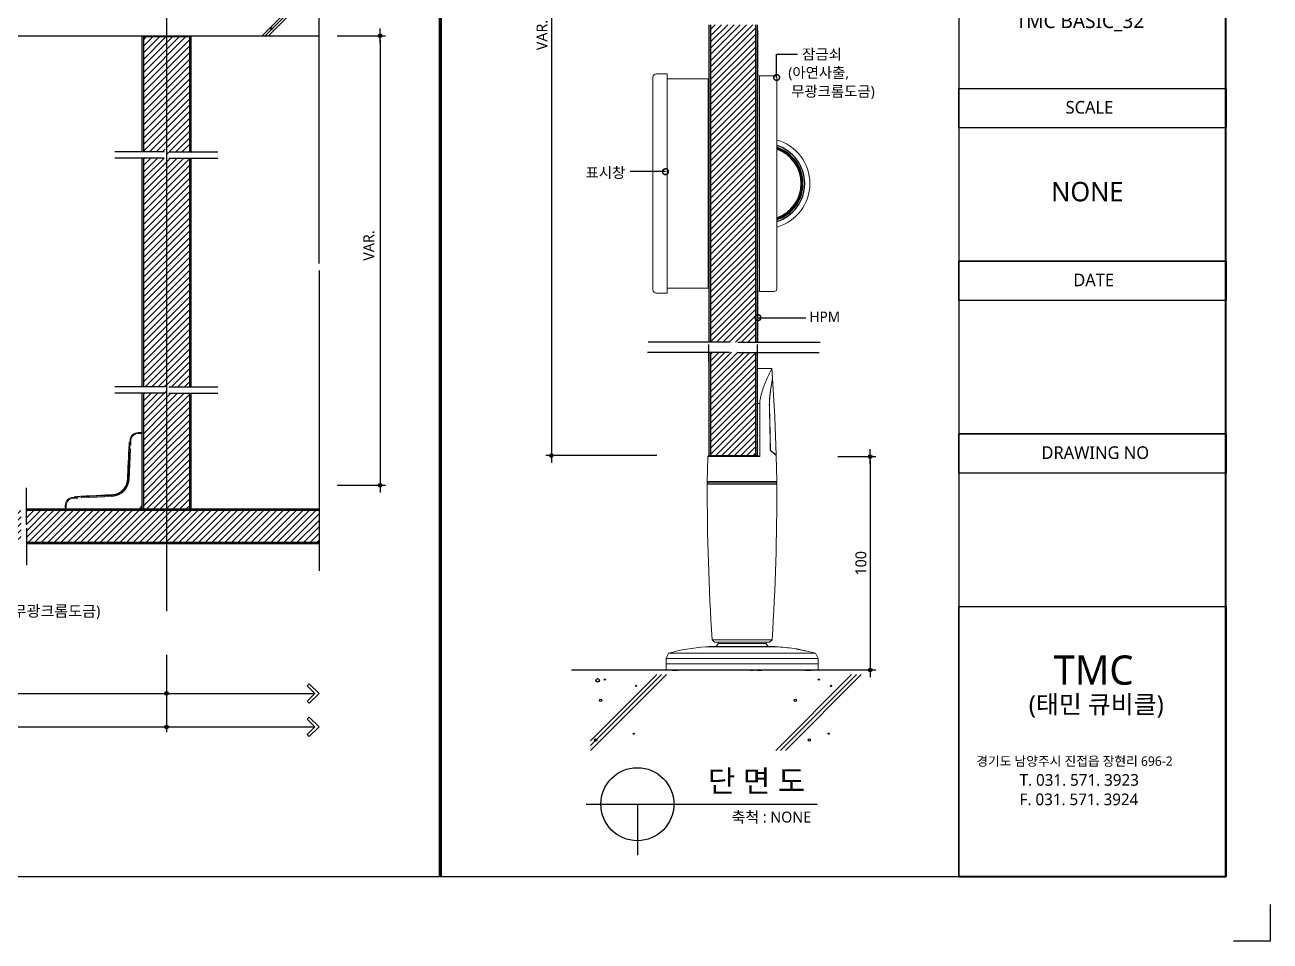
# Model space of a CAD drawing. Extents: x -256 to 8104, y -176 to 5714.
# Drawn here: x 4694 to 8104, y -176 to 2333 of the extents above; entities that cross this region are included whole.
import ezdxf
from ezdxf.enums import TextEntityAlignment as Align

# ---------------------------------------------------------------- set-up
doc = ezdxf.new("R2010")
doc.units = 0
doc.header["$LTSCALE"] = 30
doc.linetypes.add('CEN', pattern=[62, 60, -1, 0, -1])
doc.layers.get('0').update_dxf_attribs({"linetype": 'CONTINUOUS'})
doc.layers.get('DEFPOINTS').update_dxf_attribs({"linetype": 'CONTINUOUS'})
for name, color, linetype in [('C', 2, 'CONTINUOUS'), ('curior-0Line', 252, 'CONTINUOUS'), ('DIM', 7, 'CONTINUOUS'), ('FIN', 5, 'CONTINUOUS'), ('HAT', 8, 'CONTINUOUS'), ('TIT', 3, 'CONTINUOUS'), ('경첩', 4, 'CONTINUOUS'), ('문자', 3, 'CONTINUOUS'), ('잠금쇠(회전형)', 4, 'CONTINUOUS'), ('중심선', 1, 'CEN'), ('치수', 1, 'CONTINUOUS'), ('판넬', 2, 'CONTINUOUS'), ('해치', 8, 'CONTINUOUS')]:
    doc.layers.add(name, color=color, linetype=linetype)
doc.styles.add('돋움', font='malgun.ttf')
doc.dimstyles.new('10', dxfattribs={"dimscale": 10, "dimtxt": 3, "dimasz": 1, "dimexe": 1.5, "dimexo": 2, "dimgap": 1, "dimtad": 1, "dimdec": 0, "dimlunit": 6, "dimtxsty": '돋움', "dimblk": 'DIMDOT', "dimcen": -1, "dimdle": 1.5, "dimclrt": 3, "dimazin": 3, "dimtfac": 1, "dimtdec": 0, "dimtix": 1, "dimtmove": 2, "dimatfit": 3, "dimldrblk": 'DIMDOT', "dimarcsym": 0})
pattern_1 = [(45, (110955.914, -6822.053), (-8.55643, 8.55643), [])]
pattern_2 = [(45, (110148.375, -6933.632), (-8.980256, 8.980256), [])]

# ---------------------------------------------------------------- blocks, each defined once
blk = doc.blocks.new('DIMDOT')
at = {"linetype": 'Continuous'}
blk.add_line((-2, 0), (2, 0), dxfattribs=at)
for radius in [0.5, 0.25]:
    blk.add_circle((0, 0), radius, dxfattribs=at)
blk = doc.blocks.new('*D871')
at = {"layer": 'DEFPOINTS', "color": 0}
for p in [(124918.1, -3329), (124609.4, -5632.3), (124918.1, -5632.3)]:
    blk.add_point(p, dxfattribs=at)
at = {"layer": 'DIM', "color": 0, "lineweight": -2, "ltscale": 10}
for p, q in [((124898.1, -3329), (124594.4, -3329)), ((124609.4, -3339), (124609.4, -5622.3)), ((124898.1, -5632.3), (124594.4, -5632.3))]:
    blk.add_line(p, q, dxfattribs=at)
at = {"layer": 'DIM', "color": 0, "lineweight": -2, "xscale": 10, "yscale": 10, "zscale": 10}
for p, rotation in [((124609.4, -3329), 90), ((124609.4, -5632.3), 270)]:
    blk.add_blockref('DIMDOT', p, dxfattribs=dict(at, rotation=rotation))
at = {"layer": 'DIM', "color": 3, "insert": (124584.1, -4480.6), "char_height": 30, "attachment_point": 5, "rotation": 90, "style": '돋움'}
blk.add_mtext('VAR.', dxfattribs=at)
blk = doc.blocks.new('A$C13EB2441')
for p, q in [((0.84, 7.37), (0.84, 14.11)), ((0.84, 6.74), (0.84, 0))]:
    blk.add_line(p, q)
blk = doc.blocks.new('_DOTSMALL')
at = {"color": 0, "linetype": 'ByBlock', "const_width": 0.5}
blk.add_lwpolyline([(-0.0625, 0, 1), (0.0625, 0, 1)], format="xyb", close=True, dxfattribs=at)
blk = doc.blocks.new('A$C63EC304E')
at = {"layer": '치수', "color": 1, "xscale": 2.5, "yscale": 2.5, "zscale": 2.5, "rotation": 234.3098741996962}
blk.add_blockref('_DOTSMALL', (0.31, 0.31), dxfattribs=at)
blk = doc.blocks.new('A$C2BC9653E')
at = {"layer": '치수', "xscale": 0.3333333333333333, "yscale": 0.3333333333333333, "zscale": 0.3333333333333333}
blk.add_blockref('A$C63EC304E', (0, 0), dxfattribs=at)
blk = doc.blocks.new('A$C7FC71301')
at = {"layer": '치수', "rotation": 180}
blk.add_blockref('A$C2BC9653E', (0.208, 0.208), dxfattribs=at)
blk = doc.blocks.new('A$C4A20372B')
at = {"layer": '치수'}
blk.add_blockref('A$C7FC71301', (0, 0), dxfattribs=at)
blk = doc.blocks.new('A$C566469F5')
at = {"layer": '치수'}
blk.add_blockref('A$C4A20372B', (0, 0), dxfattribs=at)
blk = doc.blocks.new('A$C7E317CD4')
at = {"layer": '해치', "xscale": 2, "yscale": 2, "zscale": 2}
blk.add_blockref('A$C566469F5', (0, 0), dxfattribs=at)
blk = doc.blocks.new('A$C601D7F27')
at = {"layer": '치수'}
blk.add_blockref('A$C7E317CD4', (0, 0), dxfattribs=at)
blk = doc.blocks.new('A$C38802C08')
at = {"layer": '치수'}
blk.add_blockref('A$C601D7F27', (0, 0), dxfattribs=at)
blk = doc.blocks.new('*D872')
at = {"layer": 'DEFPOINTS', "color": 0}
for p in [(125373.8, -5635.2), (125382.9, -6219.5), (125482.8, -6219.5)]:
    blk.add_point(p, dxfattribs=at)
at = {"layer": 'DIM', "color": 0, "lineweight": -2, "ltscale": 10}
for p, q in [((125393.8, -5635.2), (125497.8, -5635.2)), ((125482.8, -5645.2), (125482.8, -6209.5)), ((125402.9, -6219.5), (125497.8, -6219.5))]:
    blk.add_line(p, q, dxfattribs=at)
at = {"layer": 'DIM', "color": 0, "lineweight": -2, "xscale": 10, "yscale": 10, "zscale": 10}
for p, rotation in [((125482.8, -5635.2), 90), ((125482.8, -6219.5), 270)]:
    blk.add_blockref('DIMDOT', p, dxfattribs=dict(at, rotation=rotation))
at = {"layer": 'DIM', "color": 3, "insert": (125457.2, -5927.4), "char_height": 30, "attachment_point": 5, "rotation": 90, "style": '돋움'}
blk.add_mtext('100', dxfattribs=at)
blk = doc.blocks.new('*D877')
at = {"layer": 'DEFPOINTS', "color": 0}
for p in [(118801.8, -6158.1), (123555.7, -6158.1), (123555.7, -6375.3)]:
    blk.add_point(p, dxfattribs=at)
at = {"layer": 'DIM', "color": 0, "lineweight": -2, "ltscale": 10}
for p, q in [((118801.8, -6178.1), (118801.8, -6390.3)), ((123555.7, -6178.1), (123555.7, -6390.3)), ((118811.8, -6375.3), (123545.7, -6375.3))]:
    blk.add_line(p, q, dxfattribs=at)
at = {"layer": 'DIM', "color": 0, "lineweight": -2, "xscale": 10, "yscale": 10, "zscale": 10, "rotation": 180}
blk.add_blockref('DIMDOT', (118801.8, -6375.3), dxfattribs=at)
at = {"layer": 'DIM', "color": 0, "lineweight": -2, "xscale": 10, "yscale": 10, "zscale": 10}
blk.add_blockref('DIMDOT', (123555.7, -6375.3), dxfattribs=at)
at = {"layer": 'DIM', "color": 3, "insert": (121178.7, -6345.6), "char_height": 30, "attachment_point": 5, "style": '돋움'}
blk.add_mtext('설계치수', dxfattribs=at)
blk = doc.blocks.new('*D878')
at = {"layer": 'DEFPOINTS', "color": 0}
for p in [(122404.8, -6158.1), (123555.7, -6158.1), (123555.7, -6283.8)]:
    blk.add_point(p, dxfattribs=at)
at = {"layer": 'DIM', "color": 0, "lineweight": -2, "ltscale": 10}
for p, q in [((122404.8, -6178.1), (122404.8, -6298.8)), ((123555.7, -6178.1), (123555.7, -6298.8)), ((122414.8, -6283.8), (123545.7, -6283.8))]:
    blk.add_line(p, q, dxfattribs=at)
at = {"layer": 'DIM', "color": 0, "lineweight": -2, "xscale": 10, "yscale": 10, "zscale": 10, "rotation": 180}
blk.add_blockref('DIMDOT', (122404.8, -6283.8), dxfattribs=at)
at = {"layer": 'DIM', "color": 0, "lineweight": -2, "xscale": 10, "yscale": 10, "zscale": 10}
blk.add_blockref('DIMDOT', (123555.7, -6283.8), dxfattribs=at)
at = {"layer": 'DIM', "color": 3, "insert": (122980.3, -6254.2), "char_height": 30, "attachment_point": 5, "style": '돋움'}
blk.add_mtext('설계치수', dxfattribs=at)
blk = doc.blocks.new('*D880')
at = {"layer": 'DEFPOINTS', "color": 0}
for p in [(124002.5, -4482.5), (124002.5, -5713.8), (124140.3, -5713.8)]:
    blk.add_point(p, dxfattribs=at)
at = {"layer": 'DIM', "color": 0, "lineweight": -2, "ltscale": 10}
for p, q in [((124022.5, -4482.5), (124155.3, -4482.5)), ((124140.3, -4492.5), (124140.3, -5703.8)), ((124022.5, -5713.8), (124155.3, -5713.8))]:
    blk.add_line(p, q, dxfattribs=at)
at = {"layer": 'DIM', "color": 0, "lineweight": -2, "xscale": 10, "yscale": 10, "zscale": 10}
for p, rotation in [((124140.3, -4482.5), 90), ((124140.3, -5713.8), 270)]:
    blk.add_blockref('DIMDOT', p, dxfattribs=dict(at, rotation=rotation))
at = {"layer": 'DIM', "color": 3, "insert": (124109.6, -5057.2), "char_height": 30, "attachment_point": 5, "rotation": 90, "style": '돋움'}
blk.add_mtext('VAR.', dxfattribs=at)
blk = doc.blocks.new('A$C06B31977')
for p, q in [((1.26, 11.06), (1.26, 21.17)), ((1.26, 10.11), (1.26, 0))]:
    blk.add_line(p, q)
blk = doc.blocks.new('BASIC_32', base_point=(118473.5, -6786.3))
at = {"layer": 'HAT'}
h = blk.add_hatch(dxfattribs=at)
h.set_pattern_fill('ANSI31', color=256, scale=3.811219, style=0)
h.set_pattern_definition(pattern_1)
h.paths.add_polyline_path([(125107.5, -4887.8), (125045.6, -4887.8), (125045.6, -5321.8), (125107.5, -5321.8), (125107.5, -5217.5, -0.567825), (125107.5, -5214.1)])
h.paths.add_polyline_path([(125169.5, -4887.8), (125107.5, -4887.8), (125107.5, -5214.1, -0.582142), (125110.5, -5215.8), (125169.5, -5215.8)])
edge = h.paths.add_edge_path()
edge.add_line((125169.5, -5215.8), (125110.5, -5215.8))
edge.add_arc((125108.6, -5215.8), 1.99, -54.3099, 0, ccw=False)
edge.add_arc((125108.6, -5215.8), 1.99, 239.178, 305.6901, ccw=False)
edge.add_line((125107.5, -5217.5), (125107.5, -5321.8))
edge.add_line((125107.5, -5321.8), (125161.6, -5321.8))
edge.add_spline(control_points=[(125161.6, -5321.8), (125164.6, -5313.5), (125167.5, -5306), (125169.5, -5302.4)], knot_values=[0.152076, 0.152076, 0.152076, 0.152076, 0.673721, 0.673721, 0.673721, 0.673721], degree=3, periodic=0)
edge.add_line((125169.5, -5302.4), (125169.5, -5215.8))
h.paths.add_polyline_path([(125107.5, -4452.8), (125045.6, -4452.8), (125045.6, -4887.8), (125107.5, -4887.8)])
edge = h.paths.add_edge_path()
edge.add_line((125169.5, -4452.8), (125159.7, -4452.8))
edge.add_spline(control_points=[(125157, -4460.3), (125157.9, -4457.8), (125158.8, -4455.3), (125159.7, -4452.8)], knot_values=[0, 0, 0, 0, 0.152076, 0.152076, 0.152076, 0.152076], degree=3, periodic=0)
edge.add_line((125159.7, -4452.8), (125107.5, -4452.8))
edge.add_line((125107.5, -4452.8), (125107.5, -4887.8))
edge.add_line((125107.5, -4887.8), (125169.5, -4887.8))
edge.add_line((125169.5, -4887.8), (125169.5, -4452.8))
at = {"layer": 'HAT', "transparency": 33554687}
h = blk.add_hatch(dxfattribs=at)
h.set_pattern_fill('ANSI31', color=256, scale=3.811219, style=0)
h.set_pattern_definition(pattern_1)
h.paths.add_polyline_path([(125097.5, -5349.5), (125045.6, -5349.5), (125045.6, -5632.3), (125107.5, -5632.3), (125107.5, -5349.5)])
h.paths.add_polyline_path([(125169.5, -5349.5), (125118.6, -5349.5), (125107.5, -5349.5), (125107.5, -5632.3), (125169.5, -5632.3)])
at = {"layer": '해치'}
h = blk.add_hatch(dxfattribs=at)
h.set_pattern_fill('ANSI31', color=256, scale=4, style=0)
h.set_pattern_definition([(45, (-152754.705, -62930.244), (-8.9802561, 8.9802561), [])])
edge = h.paths.add_edge_path()
edge.add_line((123555.7, -4485.8), (123493.3, -4485.8))
edge.add_line((123493.3, -4485.8), (123492.4, -4486.7))
edge.add_line((123492.4, -4486.7), (123492.4, -4587.1))
edge.add_line((123492.4, -4587.1), (123535.2, -4587.1))
edge.add_line((123535.2, -4587.1), (123535.2, -4628.6))
edge.add_line((123535.2, -4628.6), (123492.4, -4628.6))
edge.add_line((123492.4, -4628.6), (123492.4, -4800.3))
edge.add_line((123492.4, -4800.3), (123548.9, -4800.3))
edge.add_spline(control_points=[(123548.9, -4800.3), (123551.7, -4792.7), (123557.7, -4777.3), (123553.9, -4808.3), (123555.4, -4810.7), (123555.7, -4810.8)], knot_values=[0.456227, 0.456227, 0.456227, 0.456227, 2.847595, 6.178025, 6.737145, 6.737145, 6.737145, 6.737145], degree=3, periodic=0)
edge.add_spline(control_points=[(123555.4, -4810.6), (123555.5, -4807.5), (123555.5, -4804.8), (123554.9, -4804.4), (123554.9, -4804.4)], knot_values=[0.891967, 0.891967, 0.891967, 0.891967, 1.280656, 1.337888, 1.337888, 1.337888, 1.337888], degree=3, periodic=0)
edge.add_line((123555.7, -4810.8), (123555.7, -4485.8))
edge = h.paths.add_edge_path()
edge.add_line((123619, -4485.8), (123555.7, -4485.8))
edge.add_line((123555.7, -4485.8), (123555.7, -4810.8))
edge.add_spline(control_points=[(123555.7, -4810.8), (123556.8, -4811), (123559.1, -4806.6), (123561.7, -4800.3)], knot_values=[6.737145, 6.737145, 6.737145, 6.737145, 8.913909, 8.913909, 8.913909, 8.913909], degree=3, periodic=0)
edge.add_spline(control_points=[(123561.7, -4800.3), (123563.8, -4795.5), (123566.1, -4789.6), (123568.4, -4783.6)], knot_values=[8.913909, 8.913909, 8.913909, 8.913909, 10.573873, 10.573873, 10.573873, 10.573873], degree=3, periodic=0)
edge.add_line((123561.7, -4800.3), (123619, -4800.3))
edge.add_line((123619, -4800.3), (123619, -4628.6))
edge.add_line((123619, -4628.6), (123576.2, -4628.6))
edge.add_line((123576.2, -4628.6), (123576.2, -4587.1))
edge.add_line((123576.2, -4587.1), (123619, -4587.1))
edge.add_line((123619, -4587.1), (123619, -4485.8))
h.paths.add_polyline_path([(123619, -4587.1), (123576.2, -4587.1), (123576.2, -4628.6), (123619, -4628.6)], flags=16)
h.paths.add_polyline_path([(123535.2, -4587.1), (123492.4, -4587.1), (123492.4, -4628.6), (123535.2, -4628.6)], flags=16)
h = blk.add_hatch(dxfattribs=at)
h.set_pattern_fill('ANSI31', color=256, scale=4, style=0)
h.set_pattern_definition([(45, (123555.699, -5130.795), (-8.98026, 8.98026), [])])
h.paths.add_polyline_path([(123619, -4817.4), (123492.4, -4817.4), (123492.4, -5444.1), (123619, -5444.1)])
at = {"layer": '해치', "transparency": 33554687}
h = blk.add_hatch(dxfattribs=at)
h.set_pattern_fill('ANSI31', color=256, scale=4)
h.set_pattern_definition(pattern_2)
edge = h.paths.add_edge_path()
edge.add_spline(control_points=[(123555.7, -5471.7), (123555.4, -5471.6), (123554.3, -5469.9), (123555.2, -5460), (123555.4, -5454.4)], knot_values=[1.337888, 1.337888, 1.337888, 1.337888, 1.524261, 2.245715, 2.245715, 2.245715, 2.245715], degree=3, periodic=0)
edge.add_spline(control_points=[(123555.7, -5454.6), (123555.4, -5454.5), (123553.9, -5452.1), (123557.7, -5421.1), (123551.7, -5436.5), (123548.9, -5444.1)], knot_values=[0.152076, 0.152076, 0.152076, 0.152076, 0.338449, 1.448592, 2.245715, 2.245715, 2.245715, 2.245715], degree=3, periodic=0)
edge.add_spline(control_points=[(123555.4, -5454.4), (123555.5, -5451.3), (123555.5, -5448.6), (123554.9, -5448.3), (123554.9, -5448.2)], knot_values=[0.891967, 0.891967, 0.891967, 0.891967, 1.280656, 1.337888, 1.337888, 1.337888, 1.337888], degree=3, periodic=0)
edge.add_spline(control_points=[(123554.9, -5448.2), (123553.9, -5448.1), (123551.5, -5454.2), (123548.9, -5461.3)], knot_values=[0.152076, 0.152076, 0.152076, 0.152076, 0.891967, 0.891967, 0.891967, 0.891967], degree=3, periodic=0)
edge.add_spline(control_points=[(123547.3, -5465.7), (123547.9, -5464.2), (123548.4, -5462.7), (123548.9, -5461.3)], knot_values=[0, 0, 0, 0, 0.152076, 0.152076, 0.152076, 0.152076], degree=3, periodic=0)
edge.add_line((123548.9, -5461.3), (123492.4, -5461.3))
edge.add_line((123492.4, -5461.3), (123492.4, -5633.7))
edge.add_line((123492.4, -5633.7), (123537.1, -5633.7))
edge.add_line((123537.1, -5633.7), (123537.1, -5675.2))
edge.add_line((123537.1, -5675.2), (123492.4, -5675.2))
edge.add_line((123492.4, -5675.2), (123492.4, -5779.5))
edge.add_line((123492.4, -5779.5), (123555.7, -5779.5))
edge.add_line((123555.7, -5779.5), (123555.7, -5471.8))
h.paths.add_polyline_path([(123619, -5633.7), (123574.3, -5633.7), (123574.3, -5675.2), (123619, -5675.2)])
h.paths.add_polyline_path([(123537.1, -5633.7), (123492.4, -5633.7), (123492.4, -5675.2), (123537.1, -5675.2)], flags=16)
h = blk.add_hatch(dxfattribs=at)
h.set_pattern_fill('ANSI31', color=256, scale=4)
h.set_pattern_definition(pattern_2)
h.paths.add_polyline_path([(123619, -5522.2), (123555.7, -5522.2), (123555.7, -5779.5), (123619, -5779.5), (123619, -5675.2), (123574.3, -5675.2), (123574.3, -5633.7), (123619, -5633.7)])
edge = h.paths.add_edge_path()
edge.add_line((123619, -5461.3), (123561.7, -5461.3))
edge.add_spline(control_points=[(123561.7, -5461.3), (123559.1, -5467.6), (123556.8, -5471.9), (123555.7, -5471.7)], knot_values=[2.245715, 2.245715, 2.245715, 2.245715, 2.971303, 2.971303, 2.971303, 2.971303], degree=3, periodic=0)
edge.add_line((123555.7, -5471.7), (123555.7, -5522.2))
edge.add_line((123555.7, -5522.2), (123619, -5522.2))
edge.add_line((123619, -5522.2), (123619, -5461.3))
h = blk.add_hatch(dxfattribs=at)
h.set_pattern_fill('ANSI31', color=256, scale=4, style=0)
h.set_pattern_definition(pattern_2)
h.paths.add_polyline_path([(123171.8, -5831.1), (123171.8, -5821.6), (123171.8, -5782.8), (123555.7, -5782.8), (123555.7, -5869.5), (123171.8, -5869.5)])
edge = h.paths.add_edge_path()
edge.add_line((123157.2, -5831.1), (123157.2, -5821.6))
edge.add_line((123157.2, -5821.6), (123157.2, -5782.8))
edge.add_line((123157.2, -5782.8), (122524.7, -5782.8))
edge.add_line((122524.7, -5782.8), (122524.7, -5824.1))
edge.add_arc((122524.7, -5826.2), 2.08, -35.6901, 90, ccw=False)
edge.add_arc((122524.7, -5826.2), 2.08, 270, 324.3099, ccw=False)
edge.add_line((122524.7, -5828.2), (122524.7, -5869.5))
edge.add_line((122524.7, -5869.5), (123157.2, -5869.5))
edge.add_line((123157.2, -5869.5), (123157.2, -5831.1))
h.paths.add_polyline_path([(122399.8, -5782.8), (122399.8, -5869.5), (122524.7, -5869.5), (122524.7, -5828.2, -0.610943), (122523, -5824.9, -0.241509), (122524.7, -5824.1), (122524.7, -5782.8)])
h.paths.add_polyline_path([(123973.4, -5782.8), (123555.7, -5782.8), (123555.7, -5869.5), (123973.4, -5869.5)])
for p, q in [((123973.4, -5106.1), (123973.4, -4329.3)), ((118801.8, -4482.5), (123973.4, -4482.5)), ((123549, -4800.3), (123414.3, -4800.3)), ((123561.7, -4800.3), (123696.5, -4800.3)), ((123973.4, -5125.1), (123973.4, -5948.4)), ((123549, -5444.1), (123414.3, -5444.1)), ((123561.7, -5444.1), (123696.5, -5444.1)), ((124664.6, -6219.5), (125497.6, -6219.5))]:
    blk.add_line(p, q)
at = {"color": 2}
for p, q in [((126577.6, -6862), (126577.6, -6962)), ((126577.6, -6862), (126577.6, -6962)), ((126577.6, -6862), (126577.6, -6962)), ((126577.6, -6962), (126477.6, -6962)), ((126577.6, -6962), (126477.6, -6962)), ((126577.6, -6962), (126477.6, -6962))]:
    blk.add_line(p, q, dxfattribs=at)
for points in [[(118472.8, -1247.9), (125725.1, -1247.9), (125725.1, -6786.2), (118472.8, -6786.2)], [(118472.8, -1247.9), (125725.1, -1247.9), (125725.1, -6786.2), (118472.8, -6786.2)], [(118472.8, -1247.9), (126454.7, -1247.9), (126454.7, -6786.2), (118472.8, -6786.2)]]:
    blk.add_lwpolyline(points, close=True, dxfattribs=at)
at = {"color": 8, "const_width": 10}
blk.add_lwpolyline([(124305.4, -6786.2), (124305.4, -1247.9)], dxfattribs=at)
at = {"layer": 'C'}
for p, q in [((125045.6, -4452.8), (125045.6, -5321.8)), ((125169.5, -5321.8), (125169.5, -4452.8)), ((125045.6, -5349.5), (125045.6, -5632.3)), ((125169.5, -5632.3), (125169.5, -5349.5)), ((123973.4, -5782.8), (123171.8, -5782.8)), ((123171.8, -5869.5), (123973.4, -5869.5))]:
    blk.add_line(p, q, dxfattribs=at)
at = {"layer": 'curior-0Line'}
blk.add_line((125725.1, -1247.9), (125725.1, -6785.4), dxfattribs=at)
for points in [[(126457.5, -1247.9), (125725.1, -1247.9), (125725.1, -6786.2), (126457.5, -6786.2)], [(125725.5, -4627), (126457.5, -4627), (126457.5, -4734.7), (125725.5, -4734.7)], [(125725.5, -5572.8), (126457.5, -5572.8), (126457.5, -5099.9), (125725.5, -5099.9)], [(125725.5, -5099.9), (126457.5, -5099.9), (126457.5, -5207.6), (125725.5, -5207.6)], [(125725.5, -6045.7), (126457.5, -6045.7), (126457.5, -5572.8), (125725.5, -5572.8)], [(125725.5, -5572.8), (126457.5, -5572.8), (126457.5, -5680.5), (125725.5, -5680.5)], [(126457.5, -6785.4), (125725.7, -6785.4), (125725.7, -6045.7), (126457.5, -6045.7)]]:
    blk.add_lwpolyline(points, close=True, dxfattribs=at)
at = {"layer": 'DIM', "ltscale": 10}
for p, q in [((123940.9, -6262.8), (123946.6, -6257.1)), ((123962, -6283.8), (123940.9, -6262.8)), ((123973.4, -6283.8), (123946.6, -6257.1)), ((123555.7, -6283.8), (123962, -6283.8)), ((123962, -6283.8), (123940.9, -6304.9)), ((123940.9, -6304.9), (123946.6, -6310.6)), ((123973.4, -6283.8), (123946.6, -6310.6)), ((123555.7, -6375.3), (123962, -6375.3)), ((123940.9, -6354.2), (123946.6, -6348.5)), ((123962, -6375.3), (123940.9, -6354.2)), ((123962, -6375.3), (123940.9, -6396.3)), ((123973.4, -6375.3), (123946.6, -6348.5)), ((123973.4, -6375.3), (123946.6, -6402.1)), ((123940.9, -6396.3), (123946.6, -6402.1))]:
    blk.add_line(p, q, dxfattribs=at)
at = {"layer": 'FIN', "color": 4, "linetype": 'Continuous', "lineweight": 15}
for p, q in [((125213.5, -5393.5), (125174.2, -5393.5)), ((125174.2, -5393.5), (125174.2, -5489.6)), ((125215, -5420.9), (125213.5, -5393.6)), ((125040.8, -5632.3), (125037.7, -5635.2)), ((125040.8, -5632.3), (125174.2, -5632.3)), ((125227, -5703.8), (125225.3, -5632.2)), ((125039.5, -5707.3), (125223.7, -5707.3)), ((125049.4, -6136.6), (125056.6, -6143.8)), ((125206.7, -6143.8), (125213.9, -6136.6)), ((125206.7, -6143.8), (125056.6, -6143.8)), ((125066.8, -6146.9), (125060, -6154.8)), ((125203.3, -6154.8), (125060, -6154.8)), ((125066.8, -6143.8), (125066.8, -6146.9)), ((125066.8, -6146.9), (125196.4, -6146.9)), ((125196.4, -6146.9), (125196.4, -6143.8)), ((125203.3, -6154.8), (125196.4, -6146.9)), ((124930.1, -6173.7), (124923.6, -6187.8)), ((124923.6, -6187.8), (124923.6, -6202.5)), ((124923.6, -6202.5), (124923.6, -6219.5)), ((125339.7, -6187.8), (125333.1, -6173.7)), ((125339.7, -6202.5), (125339.7, -6187.8)), ((125339.7, -6219.5), (125339.7, -6202.5)), ((124923.6, -6219.5), (125339.7, -6219.5))]:
    blk.add_line(p, q, dxfattribs=at)
at = {"layer": 'FIN', "linetype": 'Continuous', "lineweight": 15}
for p, q in [((125179.9, -5489.6), (125174.2, -5489.6)), ((125206.3, -5492.3), (125206.7, -5492.3)), ((125207.1, -5526.3), (125207.5, -5526.3)), ((125208.5, -5594.5), (125209, -5594.5)), ((125208.7, -5614.4), (125209.3, -5614.4)), ((125208.9, -5614.6), (125209.3, -5614.6)), ((125211.7, -5620.1), (125211, -5620.1)), ((125180.4, -5635.2), (125037.7, -5635.2)), ((125224.6, -5631.6), (125225.3, -5631.6)), ((125227.1, -5710.7), (125036.1, -5710.7)), ((125036.2, -5703.8), (125227.1, -5703.8)), ((125049.4, -6136.6), (125213.9, -6136.6)), ((125231.2, -6156.3), (125032, -6156.3)), ((125034.6, -6156), (125228.6, -6156)), ((125339.7, -6187.8), (124923.6, -6187.8)), ((125339.7, -6202.5), (124923.6, -6202.5)), ((124923.6, -6202.5), (125339.7, -6202.5)), ((124930.1, -6173.7), (125333.1, -6173.7)), ((124940.6, -6220.9), (124940.6, -6219.5)), ((124940.7, -6220.9), (124940.6, -6220.9)), ((124940.7, -6220.9), (124940.7, -6219.5)), ((124955.1, -6220.9), (124940.7, -6220.9)), ((124955.1, -6220.9), (124955.1, -6219.5)), ((124955.2, -6220.9), (124955.1, -6220.9)), ((124955.2, -6220.9), (124955.2, -6219.5)), ((125155.5, -6220.9), (125155.5, -6219.5)), ((125162.3, -6220.9), (125155.5, -6220.9)), ((125162.3, -6220.9), (125162.3, -6219.5)), ((125171.8, -6220.9), (125171.8, -6219.5)), ((125171.9, -6220.9), (125171.9, -6219.5)), ((125172.2, -6220.9), (125172.2, -6219.5)), ((125172.9, -6220.9), (125172.9, -6219.5)), ((125175.8, -6220.9), (125172.9, -6220.9)), ((125175.8, -6220.9), (125175.8, -6219.5)), ((125176.9, -6220.9), (125175.8, -6220.9)), ((125176.9, -6220.9), (125176.9, -6219.5)), ((125177.8, -6220.9), (125176.9, -6220.9)), ((125177.8, -6220.9), (125177.8, -6219.5)), ((125178.2, -6220.9), (125177.8, -6220.9)), ((125178.2, -6220.9), (125178.2, -6219.5)), ((125178.4, -6220.9), (125178.2, -6220.9)), ((125178.6, -6220.9), (125178.6, -6219.5)), ((125180.6, -6220.9), (125180.6, -6219.5)), ((125183.2, -6220.9), (125183.2, -6219.5)), ((125183.2, -6220.9), (125183.2, -6219.5)), ((125184.2, -6220.9), (125183.3, -6220.9)), ((125184.2, -6220.9), (125184.2, -6219.5)), ((125184.6, -6220.9), (125184.2, -6220.9)), ((125184.6, -6220.9), (125184.6, -6219.5)), ((125185.6, -6220.9), (125184.6, -6220.9)), ((125185.6, -6220.9), (125185.6, -6219.5)), ((125305.4, -6220.9), (125305.4, -6219.5)), ((125307.7, -6220.9), (125307.7, -6219.5)), ((125312.9, -6220.9), (125312.9, -6219.5)), ((125318, -6220.9), (125318, -6219.5)), ((125320.4, -6220.9), (125320.4, -6219.5))]:
    blk.add_line(p, q, dxfattribs=at)
at = {"layer": 'FIN', "color": 4, "linetype": 'Continuous', "lineweight": 15, "flags": 128}
for points in [[(125225.4, -5631.5), (125221, -5526.6), (125215.1, -5421.6)], [(125037.7, -5635.2), (125037.7, -5637.6), (125036.2, -5703.8)]]:
    blk.add_lwpolyline(points, dxfattribs=at)
at = {"layer": 'FIN', "color": 4, "linetype": 'Continuous', "lineweight": 15}
for centre, radius, start, end in [((125039.5, -5710.7), 3.41, 90, 179.3579), ((125039.6, -5703.9), 3.41, 179.2415, 270), ((131793.4, -5714), 6757.2, 179.97182, 183.58587), ((118756.7, -5723), 6470.4, 356.33536, 0.10965), ((125223.7, -5703.9), 3.41, 270, 0.7585), ((125223.7, -5710.7), 3.41, 0.6421, 90), ((125066.8, -6666.6), 511.5, 93.8991, 105.5006), ((125034.8, -6158.1), 2.05, 94.7479, 116.6788), ((125066.8, -6544.1), 389.3, 91.0115, 94.7479), ((125196.4, -6544.1), 389.3, 85.2521, 88.9885), ((125228.5, -6158.1), 2.05, 63.3212, 85.2521), ((125196.4, -6666.6), 511.5, 80.5831, 86.1009), ((125196.4, -6666.6), 511.5, 74.4994, 78.127)]:
    blk.add_arc(centre, radius, start, end, dxfattribs=at)
at = {"layer": 'FIN', "linetype": 'Continuous', "lineweight": 15}
for points, knots in [([(125179.9, -5489.6), (125180.2, -5486.4), (125180.9, -5479.9), (125182.8, -5470.3), (125185.3, -5460.9), (125188.2, -5451.5), (125191.4, -5442.4), (125195, -5433.4), (125198.6, -5424.7), (125202.2, -5416.7), (125205.6, -5409.4), (125208.5, -5403.4), (125210.9, -5398.7), (125212.4, -5395.7), (125213.3, -5393.9), (125213.4, -5393.7), (125213.5, -5393.6)], [0, 0, 0, 0, 0.0728557, 0.145726, 0.2204904, 0.2952636, 0.3731809, 0.4510923, 0.5310454, 0.610964, 0.6872809, 0.764789, 0.8294418, 0.895744, 0.9479363, 1, 1, 1, 1]), ([(125215.1, -5420.9), (125215.1, -5420.9), (125215.1, -5420.7), (125214.9, -5421.9), (125214.4, -5424.4), (125213.8, -5428.1), (125212.8, -5433.4), (125211.6, -5440.3), (125210.4, -5447.4), (125208.9, -5457.1), (125207.6, -5468.3), (125206.6, -5481), (125206.4, -5488.4), (125206.3, -5492.2)], [0, 0, 0, 0, 0.009684, 0.084411, 0.139342, 0.19575, 0.292674, 0.392034, 0.480465, 0.568929, 0.750269, 0.874667, 1, 1, 1, 1]), ([(125215.1, -5421.6), (125215.1, -5421.8), (125215, -5422), (125214.7, -5424), (125214.2, -5426.9), (125213.4, -5431.2), (125212.4, -5436.8), (125211.4, -5442.8), (125210.1, -5451), (125208.6, -5462.3), (125207.2, -5476.8), (125206.8, -5487.1), (125206.7, -5492.3)], [0, 0, 0, 0, 0.065081, 0.114014, 0.164283, 0.248685, 0.335215, 0.413903, 0.492623, 0.653874, 0.825661, 1, 1, 1, 1]), ([(125180.4, -5635.2), (125180.4, -5634.2), (125180.3, -5609.5), (125180.2, -5560.9), (125180, -5513.4), (125179.9, -5489.6)], [0, 0, 0, 0, 0.020119, 0.51001, 1, 1, 1, 1]), ([(125206.3, -5492.2), (125206.6, -5506), (125207.3, -5533.9), (125208.2, -5574.6), (125208.6, -5601.6), (125208.8, -5614.3)], [0, 0, 0, 0, 0.338608, 0.686805, 1, 1, 1, 1]), ([(125206.7, -5492.3), (125206.8, -5497.9), (125207.1, -5506.5), (125207.3, -5517.8), (125207.5, -5523.5), (125207.5, -5526.3)], [0, 0, 0, 0, 0.499998, 0.749999, 1, 1, 1, 1]), ([(125207.5, -5526.3), (125207.7, -5532), (125207.9, -5543.4), (125208.4, -5566.1), (125208.8, -5583.2), (125209, -5594.5)], [0, 0, 0, 0, 0.250195, 0.500389, 1, 1, 1, 1]), ([(125211.5, -5620.7), (125211.1, -5620.3), (125210.2, -5619.4), (125209.2, -5617.3), (125208.9, -5615.5), (125208.9, -5614.6), (125208.8, -5614.3)], [0, 0, 0, 0, 0.3337457, 0.6692692, 0.9101086, 1, 1, 1, 1]), ([(125209.3, -5614.6), (125209.4, -5615.2), (125209.5, -5616.5), (125210.1, -5618.1), (125210.9, -5619.4), (125211.4, -5619.9), (125211.7, -5620.1)], [0, 0, 0, 0, 0.257997, 0.515126, 0.793816, 1, 1, 1, 1]), ([(125211.5, -5620.7), (125213.2, -5622.1), (125216.7, -5625), (125221, -5628.5), (125223.7, -5630.8), (125225, -5631.9), (125225.5, -5632.3), (125225.3, -5632.2), (125225.3, -5632.2)], [0, 0, 0, 0, 0.2109513, 0.4254062, 0.683951, 0.8181289, 0.9522979, 1, 1, 1, 1]), ([(125211.7, -5620.1), (125213.7, -5621.8), (125217.8, -5625.1), (125222.1, -5628.7), (125224.9, -5631.2), (125225.2, -5631.4), (125225.3, -5631.5)], [0, 0, 0, 0, 0.25138, 0.508909, 0.760628, 1, 1, 1, 1]), ([(125172.2, -6220.9), (125172.1, -6220.9), (125171.9, -6220.9), (125171.9, -6220.9), (125171.9, -6220.9)], [0, 0, 0, 0, 0.557964, 1, 1, 1, 1]), ([(125172.9, -6220.9), (125172.8, -6220.9), (125172.5, -6220.9), (125172.3, -6220.9), (125172.2, -6220.9)], [0, 0, 0, 0, 0.561741, 1, 1, 1, 1]), ([(125180.6, -6220.9), (125180.2, -6220.9), (125179.5, -6220.9), (125178.8, -6220.9), (125178.6, -6220.9)], [0, 0, 0, 0, 0.560188, 1, 1, 1, 1]), ([(125183.2, -6220.9), (125182.7, -6220.9), (125181.8, -6220.9), (125181, -6220.9), (125180.6, -6220.9)], [0, 0, 0, 0, 0.559958, 1, 1, 1, 1]), ([(125307.7, -6220.9), (125307, -6220.9), (125305.6, -6220.9), (125305.4, -6220.9), (125305.4, -6220.9)], [0, 0, 0, 0, 0.558554, 1, 1, 1, 1]), ([(125309.7, -6220.9), (125309, -6220.9), (125307.7, -6220.9), (125306.8, -6220.9), (125306.4, -6220.9)], [0, 0, 0, 0, 0.558511, 1, 1, 1, 1]), ([(125312.9, -6220.9), (125311.8, -6220.9), (125310, -6220.9), (125308.4, -6220.9), (125307.7, -6220.9)], [0, 0, 0, 0, 0.559859, 1, 1, 1, 1]), ([(125318, -6220.9), (125317.2, -6220.9), (125315.6, -6220.9), (125313.7, -6220.9), (125312.9, -6220.9)], [0, 0, 0, 0, 0.558977, 1, 1, 1, 1]), ([(125320.4, -6220.9), (125320.3, -6220.9), (125320.1, -6220.9), (125318.7, -6220.9), (125318, -6220.9)], [0, 0, 0, 0, 0.559094, 1, 1, 1, 1])]:
    blk.add_open_spline(points, degree=3, knots=knots, dxfattribs=at)
at = {"layer": 'FIN', "color": 4, "linetype": 'Continuous', "lineweight": 15}
for points, knots in [([(125174.2, -5489.6), (125174.2, -5498), (125174.2, -5514.2), (125174.2, -5538), (125174.2, -5561.6), (125174.2, -5585.3), (125174.2, -5609), (125174.2, -5624.6), (125174.2, -5632.3)], [0, 0, 0, 0, 0.175429, 0.342116, 0.500062, 0.672632, 0.839276, 1, 1, 1, 1]), ([(125280.1, -6162), (125280.1, -6162), (125280, -6162), (125280.3, -6162), (125280.6, -6162), (125280.7, -6162.1)], [0, 0, 0, 0, 0.110152, 0.664814, 1, 1, 1, 1]), ([(125280.7, -6162.1), (125280.9, -6162.1), (125281.4, -6162.2), (125282.5, -6162.4), (125283.6, -6162.6), (125284.7, -6162.7), (125285.2, -6162.8), (125285.4, -6162.9)], [0, 0, 0, 0, 0.2159727, 0.4318558, 0.6498983, 0.8698049, 1, 1, 1, 1]), ([(125289.4, -6163.8), (125288.6, -6163.6), (125287.2, -6163.4), (125285.9, -6163.1), (125285.3, -6163)], [0, 0, 0, 0, 0.585266, 1, 1, 1, 1]), ([(125285.3, -6163), (125285.3, -6163.1), (125285.3, -6163.2), (125285.3, -6163.3), (125285.3, -6163.4)], [0, 0, 0, 0, 0.495973, 1, 1, 1, 1]), ([(125285.3, -6163.4), (125285.9, -6163.5), (125287.2, -6163.7), (125288.6, -6164), (125289.4, -6164.1)], [0, 0, 0, 0, 0.405872, 1, 1, 1, 1]), ([(125305.8, -6167.2), (125302.9, -6166.6), (125297.4, -6165.4), (125292, -6164.4), (125289.4, -6163.9)], [0, 0, 0, 0, 0.528575, 1, 1, 1, 1]), ([(125289.4, -6164.1), (125289.4, -6164.1), (125289.4, -6164.1), (125289.4, -6164), (125289.4, -6164)], [0, 0, 0, 0, 0.517301, 1, 1, 1, 1]), ([(125289.4, -6164), (125292, -6164.5), (125297.4, -6165.5), (125302.9, -6166.7), (125305.8, -6167.3)], [0, 0, 0, 0, 0.470682, 1, 1, 1, 1]), ([(125305.8, -6167.3), (125305.8, -6167.3), (125305.8, -6167.3), (125305.8, -6167.2), (125305.8, -6167.2)], [0, 0, 0, 0, 0.529757, 1, 1, 1, 1])]:
    blk.add_open_spline(points, degree=3, knots=knots, dxfattribs=at)
at = {"layer": 'FIN', "linetype": 'Continuous', "lineweight": 15}
for points in [[(125209, -5594.5), (125209.3, -5614.4)], [(125209.3, -5614.4), (125209.3, -5614.6)], [(125174.2, -5632.3), (125180.4, -5635.2)], [(125172.8, -6220.9), (125172.5, -6220.9)]]:
    blk.add_open_spline(points, degree=1, dxfattribs=at)
at = {"layer": 'FIN', "color": 4, "linetype": 'Continuous', "lineweight": 15}
for points in [[(125280.7, -6162.1), (125280.2, -6162)], [(125285.3, -6163), (125289.6, -6163.8)], [(125289.4, -6163.6), (125289.7, -6163.7)]]:
    blk.add_open_spline(points, degree=1, dxfattribs=at)
at = {"layer": 'HAT'}
for radius, start, end in [(109.2, 287.404, 72.596), (104.4, 288.2251, 71.7749), (101.6, 288.7568, 71.2432), (99.7, 289.1292, 70.8708)]:
    blk.add_arc((125194, -4887.3), radius, start, end, dxfattribs=at)
at = {"layer": 'TIT', "color": 7}
for p, q in [((124704.9, -6587.1), (125337.6, -6587.1)), ((124845.2, -6587.1), (124845.2, -6727.1))]:
    blk.add_line(p, q, dxfattribs=at)
blk.add_circle((124844.9, -6587.1), 100, dxfattribs=at)
at = {"layer": '경첩', "color": 4, "linetype": 'Continuous', "lineweight": 15}
for p, q in [((123455.8, -5590.4), (123454.7, -5613.7)), ((123457.5, -5604), (123458.1, -5590.5)), ((123477.7, -5571.8), (123477.7, -5569.5)), ((123488.4, -5569.5), (123477.7, -5569.5)), ((123477.7, -5571.8), (123488.4, -5571.8)), ((123488.4, -5571.8), (123488.4, -5569.5)), ((123488.4, -5591.9), (123488.4, -5571.8)), ((123454.7, -5613.7), (123450.8, -5697.5)), ((123453, -5600.6), (123451.8, -5625.8)), ((123451.8, -5625.8), (123454, -5628)), ((123453, -5600.6), (123455.2, -5602.8)), ((123453.1, -5697.6), (123457, -5613.8)), ((123454, -5595), (123455.5, -5596.5)), ((123488.4, -5595.2), (123488.4, -5592.8)), ((123488.4, -5595.2), (123488.4, -5765.5)), ((123450.9, -5644.7), (123449.7, -5671.5)), ((123450.9, -5644.7), (123453.1, -5646.9)), ((123451.4, -5635.2), (123451.1, -5641.5)), ((123451.1, -5641.5), (123453.3, -5643.8)), ((123451.4, -5635.2), (123453.6, -5637.5)), ((123451.5, -5632.1), (123453.7, -5634.3)), ((123448.7, -5691.3), (123448.4, -5697.4)), ((123448.8, -5690.4), (123448.7, -5691.3)), ((123448.7, -5691.3), (123451, -5693.5)), ((123448.9, -5687.2), (123448.8, -5690.4)), ((123448.8, -5690.4), (123451, -5692.6)), ((123449, -5686.3), (123448.9, -5687.2)), ((123448.9, -5687.2), (123451.1, -5689.5)), ((123449.4, -5677.7), (123449, -5686.3)), ((123449, -5686.3), (123451.2, -5688.5)), ((123449.4, -5677.7), (123451.6, -5680)), ((123449.7, -5671.6), (123449.5, -5675.5)), ((123449.5, -5675.5), (123451.7, -5677.7)), ((123449.7, -5671.5), (123451.9, -5673.7)), ((123449.7, -5671.6), (123451.9, -5673.8)), ((123439.4, -5722.2), (123441, -5723.9)), ((123440.7, -5720.3), (123442.4, -5722)), ((123443.2, -5716.2), (123445, -5717.9)), ((123444.3, -5714), (123446.1, -5715.8)), ((123445.9, -5710.3), (123447.7, -5712.1)), ((123449.2, -5707.3), (123447.3, -5705.4)), ((123447.3, -5705.4), (123449.2, -5707.3)), ((123448, -5701.9), (123450, -5703.9)), ((123448.2, -5699.8), (123450.3, -5701.9)), ((123322.6, -5745.8), (123299.3, -5746.9)), ((123299.4, -5749.3), (123312.9, -5748.6)), ((123303.9, -5745.1), (123304.7, -5744.3)), ((123303.9, -5745.1), (123305.4, -5746.6)), ((123334.7, -5742.9), (123304.7, -5744.3)), ((123406.3, -5741.9), (123322.6, -5745.8)), ((123322.7, -5748.2), (123406.5, -5744.2)), ((123334.7, -5742.9), (123336.9, -5745.2)), ((123341, -5742.6), (123343.2, -5744.9)), ((123344.1, -5742.5), (123346.4, -5744.7)), ((123375.6, -5741), (123350.4, -5742.2)), ((123350.4, -5742.2), (123352.7, -5744.4)), ((123375.6, -5741), (123377.9, -5743.2)), ((123381.9, -5740.7), (123384.2, -5742.9)), ((123385.1, -5740.6), (123387.3, -5742.8)), ((123404, -5739.7), (123391.4, -5740.3)), ((123391.4, -5740.3), (123393.6, -5742.5)), ((123406.2, -5739.6), (123404, -5739.7)), ((123404, -5739.7), (123406.2, -5741.9)), ((123415.6, -5738.1), (123417.5, -5740)), ((123420.6, -5736.5), (123422.4, -5738.2)), ((123422.9, -5735.5), (123424.6, -5737.2)), ((123427.2, -5733.2), (123428.9, -5734.8)), ((123429.2, -5731.9), (123430.9, -5733.5)), ((123280.7, -5768.8), (123278.4, -5768.8)), ((123278.4, -5768.8), (123278.4, -5779.5)), ((123278.4, -5779.5), (123280.7, -5779.5)), ((123280.7, -5779.5), (123280.7, -5768.8)), ((123280.7, -5779.5), (123300.8, -5779.5)), ((123301.7, -5779.5), (123304, -5779.5)), ((123474.4, -5779.5), (123304, -5779.5))]:
    blk.add_line(p, q, dxfattribs=at)
at = {"layer": '경첩', "color": 4, "linetype": 'Continuous', "lineweight": 15, "flags": 128}
for points in [[(123458.1, -5590.5), (123457.7, -5590.5), (123457.3, -5590.5), (123456.8, -5590.4), (123456.5, -5590.4), (123456.2, -5590.4), (123456, -5590.4), (123455.9, -5590.4), (123455.8, -5590.4)], [(123451.8, -5625.8), (123451.8, -5627), (123451.7, -5628.2), (123451.6, -5629.3), (123451.6, -5630.2), (123451.6, -5631), (123451.5, -5631.6), (123451.5, -5632), (123451.5, -5632.1)], [(123453.2, -5595.8), (123453.2, -5596.8), (123453.1, -5598), (123453.1, -5599.2), (123453, -5600.6)], [(123453.2, -5595.8), (123453.4, -5595.6), (123453.6, -5595.5), (123453.7, -5595.3), (123453.8, -5595.2), (123453.9, -5595.1), (123454, -5595.1), (123454, -5595), (123454, -5595)], [(123454.7, -5613.7), (123454.8, -5613.7), (123454.9, -5613.7), (123455.1, -5613.7), (123455.4, -5613.8), (123455.8, -5613.8), (123456.2, -5613.8), (123456.6, -5613.8), (123457, -5613.8)], [(123449.5, -5675.5), (123449.4, -5676.2), (123449.4, -5676.9), (123449.4, -5677.7)], [(123449.7, -5671.5), (123449.7, -5671.5), (123449.7, -5671.6)], [(123447.3, -5705.4), (123447.3, -5705.4), (123447.3, -5705.4)], [(123448.2, -5699.8), (123448.1, -5701.4), (123448, -5701.9)], [(123450.8, -5697.5), (123450.8, -5697.5), (123450.9, -5697.5), (123451.2, -5697.5), (123451.4, -5697.5), (123451.8, -5697.5), (123452.2, -5697.5), (123452.6, -5697.6), (123453.1, -5697.6)], [(123299.4, -5749.3), (123299.4, -5748.8), (123299.3, -5748.4), (123299.3, -5748), (123299.3, -5747.6), (123299.3, -5747.3), (123299.3, -5747.1), (123299.3, -5747), (123299.3, -5746.9)], [(123322.6, -5745.8), (123322.6, -5745.9), (123322.6, -5746), (123322.6, -5746.2), (123322.6, -5746.5), (123322.6, -5746.9), (123322.7, -5747.3), (123322.7, -5747.7), (123322.7, -5748.2)], [(123341, -5742.6), (123340.8, -5742.6), (123340.5, -5742.7), (123339.9, -5742.7), (123339.1, -5742.7), (123338.2, -5742.8), (123337.1, -5742.8), (123335.9, -5742.9), (123334.7, -5742.9)], [(123350.4, -5742.2), (123349.3, -5742.2), (123348.3, -5742.3), (123347.3, -5742.3), (123346.4, -5742.4), (123345.6, -5742.4), (123345, -5742.4), (123344.5, -5742.5), (123344.2, -5742.5), (123344.1, -5742.5)], [(123381.9, -5740.7), (123381.8, -5740.7), (123381.5, -5740.7), (123380.9, -5740.8), (123380.1, -5740.8), (123379.1, -5740.8), (123378, -5740.9), (123376.9, -5740.9), (123375.6, -5741)], [(123391.4, -5740.3), (123390.2, -5740.3), (123389, -5740.4), (123387.9, -5740.4), (123386.9, -5740.5), (123386.1, -5740.5), (123385.6, -5740.5), (123385.2, -5740.5), (123385.1, -5740.6)], [(123406.3, -5741.9), (123406.4, -5741.9), (123406.4, -5742.1), (123406.4, -5742.3), (123406.4, -5742.6), (123406.4, -5742.9), (123406.4, -5743.3), (123406.4, -5743.8), (123406.5, -5744.2)]]:
    blk.add_lwpolyline(points, dxfattribs=at)
at = {"layer": '경첩', "color": 4, "linetype": 'Continuous', "lineweight": 15}
for centre, radius, start, end in [((123477.7, -5591.4), 21.9, 90, 177.3017), ((123477.7, -5591.4), 19.6, 90, 177.3017), ((123404.2, -5695.3), 46.7, 272.6983, 357.3017), ((123404.2, -5695.3), 49, 272.6983, 357.3017), ((123404.2, -5695.3), 44.3, 304.3849, 322.5608), ((123404.1, -5695.3), 44.3, 322.5612, 325.6145), ((123404.2, -5695.3), 44.3, 325.6151, 331.8264), ((123404.2, -5695.3), 44.3, 335.0052, 340.234), ((123404.2, -5695.3), 44.3, 340.234, 346.7569), ((123404.2, -5695.3), 44.3, 346.8377, 351.3944), ((123404.2, -5695.3), 44.3, 354.0912, 357.3017), ((123300.3, -5768.8), 21.9, 92.6983, 180), ((123300.3, -5768.8), 19.6, 92.6983, 180), ((123404.2, -5695.3), 44.3, 272.6983, 285), ((123404.2, -5695.3), 44.3, 284.9998, 291.7506), ((123404.2, -5695.3), 44.3, 294.9948, 301.2998), ((123404.2, -5695.3), 44.3, 301.2991, 304.3858), ((123474.4, -5765.5), 14, 270, 0)]:
    blk.add_arc(centre, radius, start, end, dxfattribs=at)
at = {"layer": '잠금쇠(회전형)', "linetype": 'Continuous', "lineweight": 15}
for p, q in [((124887.6, -4595.8), (124887.6, -5178.8)), ((124897.1, -4587.2), (124926.5, -4587.2)), ((124926.5, -4587.2), (124926.5, -5187.5)), ((125039, -4600.8), (124926.5, -4600.8)), ((125039, -4600.8), (125039, -5173.9)), ((125174.2, -4596.7), (125174.2, -5182.7)), ((125179, -4592), (125220, -4592)), ((125179, -5182.7), (125179, -4592)), ((125226.7, -4598.6), (125226.7, -5176)), ((125040.8, -5171.2), (125040.8, -4603.5)), ((125282.7, -4998.3), (125282.7, -4998.3)), ((125039, -5173.9), (124926.5, -5173.9)), ((125220, -5182.7), (125179, -5182.7)), ((124926.5, -5187.5), (124897.1, -5187.5))]:
    blk.add_line(p, q, dxfattribs=at)
for centre, radius, start, end in [((124897.1, -4596.7), 9.53, 90, 174.5584), ((125038, -4603.5), 2.86, 0, 69.2996), ((125179, -4596.7), 4.76, 90, 180), ((125220, -4598.6), 6.67, 0, 90), ((125194, -4887.3), 123.5, 285.3368, 74.6632), ((124897.1, -5177.9), 9.53, 185.4416, 270), ((125038, -5171.2), 2.86, 290.7004, 0), ((125179, -5177.9), 4.76, 180, 270), ((125220, -5176), 6.67, 270, 0)]:
    blk.add_arc(centre, radius, start, end, dxfattribs=at)
at = {"layer": '중심선'}
blk.add_line((123555.7, -4327), (123555.7, -6058.9), dxfattribs=at)
at = {"layer": '치수'}
for p, q in [((125226.4, -4596.8), (125226.4, -4533.1)), ((125226.4, -4533.1), (125283.8, -4533.1)), ((124921.8, -4854.8), (124825.1, -4854.8)), ((125174.2, -5254.7), (125306, -5254.7))]:
    blk.add_line(p, q, dxfattribs=at)
at = {"layer": '판넬', "color": 1}
for p, q in [((125040.8, -4452.8), (125040.8, -5321.8)), ((125174.2, -5321.8), (125174.2, -4452.8)), ((123488.4, -4482.5), (123488.4, -4800.3)), ((123623, -4800.3), (123623, -4482.5)), ((125174.2, -4467), (125174.2, -5321.8)), ((123488.4, -4817.4), (123488.4, -5133.1)), ((123623, -5133.1), (123623, -4817.4)), ((123488.4, -5133.1), (123488.4, -5444.1)), ((123623, -5444.1), (123623, -5133.1)), ((125040.8, -5375.2), (125040.8, -5328.2)), ((125040.8, -5349.5), (125040.8, -5632.3)), ((125174.2, -5375.2), (125174.2, -5328.2)), ((125174.2, -5632.3), (125174.2, -5349.5)), ((123488.4, -5461.3), (123488.4, -5779.5)), ((123623, -5779.5), (123623, -5461.3)), ((123973.4, -5779.5), (123171.8, -5779.5)), ((123171.8, -5872.8), (123973.4, -5872.8))]:
    blk.add_line(p, q, dxfattribs=at)
at = {"layer": '판넬'}
for p, q in [((123492.4, -4485.8), (123492.4, -4800.3)), ((123619, -4485.8), (123492.4, -4485.8)), ((123619, -4800.3), (123619, -4485.8)), ((123492.4, -4817.4), (123492.4, -5133.1)), ((123619, -5133.1), (123619, -4817.4)), ((123492.4, -5133.1), (123492.4, -5444.1)), ((123619, -5444.1), (123619, -5133.1)), ((123492.4, -5461.3), (123492.4, -5779.5)), ((123619, -5779.5), (123619, -5461.3))]:
    blk.add_line(p, q, dxfattribs=at)
at = {"layer": '해치'}
for p, q in [((123817.1, -4482.5), (123970.3, -4329.3)), ((123834.8, -4482.5), (123973.4, -4343.8)), ((124716.7, -6413.6), (124898, -6232.3)), ((124716.7, -6440.1), (124924.5, -6232.3)), ((125223.7, -6440.1), (125431.5, -6232.3)), ((125250.2, -6440.1), (125458, -6232.3))]:
    blk.add_line(p, q, dxfattribs=at)
at = {"layer": '해치', "color": 2}
for p, q in [((123826, -4482.5), (123973.4, -4335)), ((124716.7, -6426.8), (124911.3, -6232.3)), ((125237, -6440.1), (125444.7, -6232.3))]:
    blk.add_line(p, q, dxfattribs=at)
at = {"layer": '해치'}
for centre, radius in [((123843.6, -4463.3), 2.24), ((124736.2, -6248.1), 4.8), ((124756, -6245.9), 1.6), ((124841.8, -6262.9), 1.6), ((125341.7, -6245.9), 1.6), ((125375.3, -6262.9), 1.6), ((124744.2, -6302.9), 3.2), ((125277.7, -6302.9), 3.2), ((124730.4, -6411.6), 3.2), ((124835.4, -6394), 1.6), ((125316.1, -6411.6), 3.2), ((125368.9, -6394), 1.6)]:
    blk.add_circle(centre, radius, dxfattribs=at)
at = {"rotation": 270}
for p, xscale, yscale, zscale in [((123414.3, -4800.7), 20, 20, 20), ((124872.7, -5321.6), 33.34816454184198, 33.34816454184198, 33.34816454184198), ((124874.6, -5293.9), 33.34816454184198, 33.34816454184198, 33.34816454184198), ((123414.3, -5444.5), 20, 20, 20)]:
    blk.add_blockref('A$C13EB2441', p, dxfattribs=dict(at, xscale=xscale, yscale=yscale, zscale=zscale))
at = {"xscale": 10, "yscale": 10, "zscale": 10}
blk.add_blockref('A$C06B31977', (123159.2, -5932.2), dxfattribs=at)
at = {"layer": '해치', "xscale": -19.0560940239097, "yscale": 19.0560940239097, "zscale": 19.0560940239097}
for p in [(125230.4, -4600.8), (124925.8, -4858.8)]:
    blk.add_blockref('A$C38802C08', p, dxfattribs=at)
at = {"layer": '해치', "xscale": -19.0560940239097, "yscale": 19.0560940239097, "zscale": 19.0560940239097, "rotation": 180}
blk.add_blockref('A$C38802C08', (125171.2, -5250.7), dxfattribs=at)
at = {"layer": 'curior-0Line', "color": 3, "width": 510.128, "attachment_point": 1}
for s, insert, char_height in [('{\\f맑은 고딕;TMC BASIC_32}', (125881.1, -4421.5), 40), ('{\\f맑은 고딕|c129|p50;\\C3;NONE\\C0;}', (125978.1, -4882.9), 53.161)]:
    blk.add_mtext(s, dxfattribs=dict(at, insert=insert, char_height=char_height))
at = {"layer": 'curior-0Line', "color": 8, "char_height": 34.554, "attachment_point": 1}
for s, insert, width in [('{\\fMalgun Gothic|b0|i0|c129|p50;\\C0;SCALE}', (126017.7, -4661.2), 191.895), ('{\\fMalgun Gothic|b0|i0|c129|p50;\\C0;DATE}', (126038.7, -5134.1), 397.448), ('{\\fMalgun Gothic|b0|i0|c129|p50;\\C0;DRAWING NO}', (125951.5, -5607), 453.028)]:
    blk.add_mtext(s, dxfattribs=dict(at, insert=insert, width=width))
at = {"layer": 'TIT', "style": '돋움'}
for s, height, p in [('(태민 큐비클)', 50, (126286.5, -6338.7)), ('단 면 도', 60, (125304.7, -6553.6))]:
    blk.add_text(s, height=height, dxfattribs=at).set_placement(p, align=Align.RIGHT)
blk.add_text('축척 : NONE', height=30, dxfattribs=at).set_placement((125103, -6637.4))
at = {"layer": '문자', "style": '돋움'}
for s, height, p in [('잠금쇠', 28.9, (125350.6, -4532.9)), ('무광크롬도금)', 28.9, (125380.6, -4636.3)), ('표시창', 28.9, (124757.7, -4857.1)), ('(아연사출,무광크롬도금)', 30.337, (123166.9, -6059.6))]:
    blk.add_text(s, height=height, dxfattribs=at).set_placement(p, align=Align.MIDDLE)
at = {"layer": '문자', "color": 3, "style": '돋움'}
blk.add_text('(아연사출,', height=28.9, dxfattribs=at).set_placement((125341.4, -4584.8), align=Align.MIDDLE)
at = {"layer": '문자', "style": '돋움'}
blk.add_text('HPM', height=28.58, dxfattribs=at).set_placement((125316.2, -5266.5))
at = {"layer": '문자', "color": 3, "style": '돋움'}
blk.add_text('TMC', height=80, dxfattribs=at).set_placement((126203.4, -6259.8), align=Align.RIGHT)
at = {"layer": '문자', "color": 3, "insert": (125773.2, -6456.5), "char_height": 25.517, "width": 722.929, "attachment_point": 1}
blk.add_mtext('{\\f맑은 고딕|c129|p50;\\C256;경기도 남양주시 진접읍 장현리 696-2}', dxfattribs=at)
at = {"layer": '문자', "insert": (125880.9, -6504.7), "char_height": 31.896, "width": 581.466, "attachment_point": 1}
blk.add_mtext('{\\f맑은 고딕|c129|p50;\\C0; \\C256;T. 031. 571. 3923\\f굴림|c129|p50;       \\P\\f맑은 고딕|c129|p50; F. 031. 571. 3924\\C0;}', dxfattribs=at)
at = {"layer": 'DIM', "ltscale": 10}
for base, p1, p2, text, picture, middle in [((124609.4, -5632.3), (124918.1, -3329), (124918.1, -5632.3), 'VAR.', '*D871', (124584.1, -4480.6)), ((125482.8, -6219.5), (125373.8, -5635.2), (125382.9, -6219.5), '100', '*D872', (125457.2, -5927.4))]:
    dim = blk.add_linear_dim(base=base, p1=p1, p2=p2, angle=90, text=text, dimstyle='10', override={"dimtxsty": '돋움'}, dxfattribs=at)
    dim.commit()
    dim.dimension.update_dxf_attribs({"geometry": picture, "text_midpoint": middle})
dim = blk.add_linear_dim(base=(124140.3, -5713.8), p1=(124002.5, -4482.5), p2=(124002.5, -5713.8), angle=90, text='VAR.', dimstyle='10', override={"dimtxsty": '돋움'}, dxfattribs=at)
dim.commit()
dim.dimension.update_dxf_attribs({"geometry": '*D880', "text_midpoint": (124109.6, -5057.2), "dimtype": 160})
for base, p1, picture, middle in [((123555.7, -6375.3), (118801.8, -6158.1), '*D877', (121178.7, -6345.6)), ((123555.7, -6283.8), (122404.8, -6158.1), '*D878', (122980.3, -6254.2))]:
    dim = blk.add_linear_dim(base=base, p1=p1, p2=(123555.7, -6158.1), text='설계치수', dimstyle='10', override={"dimtxsty": '돋움'}, dxfattribs=at)
    dim.commit()
    dim.dimension.update_dxf_attribs({"geometry": picture, "text_midpoint": middle})

msp = doc.modelspace()

# ---------------------------------------------------------------- block references
msp.add_blockref('BASIC_32', (0, 0))

doc.saveas('drawing.dxf')
